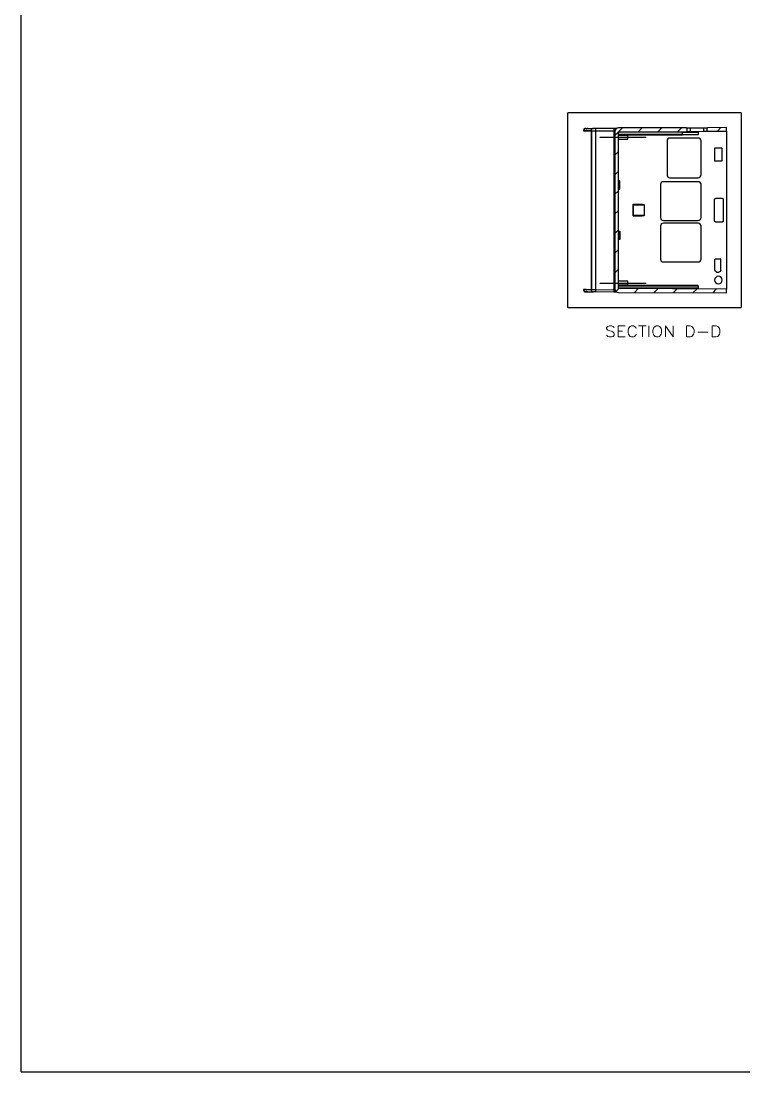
# Model space of a CAD drawing. Header units: inches. Extents: x 0 to 1189, y 0 to 841.
# Drawn here: x 0 to 312.7, y 0 to 454.4 of the extents above; entities that cross this region are included whole.
import ezdxf
from ezdxf.lldxf.tags import DXFTag

# ---------------------------------------------------------------- set-up
doc = ezdxf.new("R2010")
doc.units = ezdxf.units.IN
doc.header["$MEASUREMENT"] = 0
doc.layers.add('1', color=7, linetype='Continuous', true_color=0xffffff)
doc.styles.add('blockfont', font='simplex.shx', dxfattribs={"bigfont": 'bigfont'})
tags = doc.linetypes.add('CENTER', pattern=[2, 1.25, -0.25, 0.25, -0.25]).pattern_tags.tags
tags[10:11] = [DXFTag(74, 4), DXFTag(75, 0), DXFTag(340, '0'), DXFTag(46, 0.0), DXFTag(50, 0.0), DXFTag(44, 0.0), DXFTag(45, 0.0)]
tags[8:9] = [DXFTag(74, 4), DXFTag(75, 0), DXFTag(340, '0'), DXFTag(46, 0.0), DXFTag(50, 0.0), DXFTag(44, 0.0), DXFTag(45, 0.0)]
tags[6:7] = [DXFTag(74, 4), DXFTag(75, 0), DXFTag(340, '0'), DXFTag(46, 0.0), DXFTag(50, 0.0), DXFTag(44, 0.0), DXFTag(45, 0.0)]
tags[4:5] = [DXFTag(74, 4), DXFTag(75, 0), DXFTag(340, '0'), DXFTag(46, 0.0), DXFTag(50, 0.0), DXFTag(44, 0.0), DXFTag(45, 0.0)]

# ---------------------------------------------------------------- blocks, each defined once
blk = doc.blocks.new('HATCH5')
at = {"color": 7}
for p, q in [((256.83, 404.92), (258.23, 406.32)), ((258.39, 406.48), (260.06, 408.15)), ((266.94, 406.54), (268.58, 408.18)), ((275.49, 406.6), (277.1, 408.21)), ((284.04, 406.66), (285.62, 408.24)), ((301.14, 406.78), (302.66, 408.3)), ((256.83, 396.44), (258.23, 397.84)), ((256.83, 387.96), (258.23, 389.36)), ((256.83, 379.48), (258.23, 380.88)), ((256.83, 371), (258.23, 372.4)), ((256.83, 362.52), (258.23, 363.92)), ((256.83, 354.04), (258.23, 355.43)), ((256.83, 345.55), (258.23, 346.95)), ((257.27, 337.51), (258.49, 338.74)), ((265.29, 337.05), (266.92, 338.68)), ((273.75, 337.02), (275.35, 338.62)), ((282.21, 336.99), (283.78, 338.56)), ((290.67, 336.96), (292.22, 338.5)), ((299.13, 336.93), (300.65, 338.44))]:
    blk.add_line(p, q, dxfattribs=at)

msp = doc.modelspace()

# ---------------------------------------------------------------- linework, layer by layer
at = {"layer": '1', "color": 251}
for p, q in [((0, 0), (0, 841)), ((236.4913, 330.4866), (236.4913, 414.7328)), ((311.4798, 414.7328), (236.4913, 414.7328)), ((311.4798, 414.7328), (311.4798, 330.4866)), ((236.4913, 330.4866), (311.4798, 330.4866)), ((0, 0), (1189, 0))]:
    msp.add_line(p, q, dxfattribs=at)
at = {"layer": '1', "color": 21}
for p, q in [((244.2273, 407.9471), (244.8113, 407.9492)), ((244.3784, 406.8508), (246.6547, 406.811)), ((245.0417, 407.95), (245.1625, 407.9504)), ((245.0417, 407.95), (245.0417, 407.9464)), ((245.162, 407.9504), (247.5094, 407.9586)), ((246.5613, 406.9586), (246.5613, 406.911)), ((246.665, 406.9093), (246.5613, 406.911)), ((246.64, 406.9118), (246.64, 338.3076)), ((246.665, 338.3101), (246.665, 406.9093)), ((248.4522, 407.9619), (247.5094, 407.9586)), ((248.4469, 406.9619), (256.3638, 406.9895)), ((248.4469, 406.9619), (248.4469, 338.2576)), ((256.3691, 407.9895), (248.4522, 407.9619)), ((256.8298, 406.6463), (256.3342, 406.6463)), ((256.3342, 406.6463), (256.3342, 338.5731)), ((256.8298, 406.6463), (256.8298, 338.5731)), ((258.2298, 406.4823), (287.9798, 406.69)), ((258.2298, 406.4823), (258.2298, 338.7372)), ((286.1298, 406.3207), (258.2298, 406.3207)), ((286.1298, 405.33), (258.2298, 405.33)), ((258.2298, 405.2097), (286.1298, 405.2097)), ((262.4298, 404.8597), (258.2298, 404.8597)), ((287.7076, 408.2489), (258.3246, 408.1463)), ((262.4298, 403.3597), (262.4298, 404.8597)), ((286.1296, 406.3207), (292.8798, 406.3207)), ((286.1296, 405.33), (292.8798, 405.33)), ((292.8798, 405.2097), (286.1296, 405.2097)), ((286.1298, 406.6771), (286.1298, 406.3207)), ((286.1298, 405.33), (286.1298, 406.3207)), ((286.1298, 405.2097), (286.1298, 405.33)), ((287.908, 408.0594), (287.9798, 406.69)), ((289.4792, 408.2551), (295.2292, 408.2752)), ((295.2298, 408.0856), (289.4798, 408.0656)), ((289.4798, 406.7005), (289.4798, 408.0656)), ((289.4798, 406.7005), (295.2298, 406.7406)), ((292.8798, 406.7242), (292.8798, 406.3207)), ((292.8798, 406.3207), (292.8798, 405.33)), ((292.8798, 405.2097), (292.8798, 405.33)), ((295.2298, 406.7406), (295.2298, 408.0856)), ((296.7298, 406.7511), (296.8001, 408.0918)), ((296.7298, 406.7511), (305.1298, 406.8097)), ((305.1298, 408.3097), (296.9991, 408.2813)), ((305.1298, 406.8097), (305.1298, 408.3097)), ((305.1298, 406.8097), (305.1298, 338.4097)), ((258.2298, 403.3597), (262.4298, 403.3597)), ((279.3798, 402.5597), (279.3798, 387.9097)), ((292.8298, 403.8097), (280.6298, 403.8097)), ((294.0798, 387.9097), (294.0798, 402.5597)), ((299.9298, 399.3597), (299.9298, 393.8597)), ((303.1298, 399.3597), (299.9298, 399.3597)), ((303.1298, 399.3597), (303.1298, 393.8597)), ((303.1298, 393.8597), (299.9298, 393.8597)), ((280.6298, 386.6597), (292.8298, 386.6597)), ((258.7298, 385.3097), (258.2298, 385.3097)), ((258.2298, 385.0597), (258.7298, 385.0597)), ((258.7298, 381.8597), (258.2298, 381.8597)), ((258.7298, 385.3097), (258.7298, 385.0597)), ((258.9798, 385.0597), (258.7298, 385.0597)), ((258.7298, 385.0597), (258.7298, 381.8597)), ((258.9798, 381.8597), (258.7298, 381.8597)), ((258.7298, 381.6097), (258.7298, 381.8597)), ((258.9798, 381.8597), (258.9798, 385.0597)), ((276.5298, 383.6597), (276.5298, 369.4097)), ((292.8298, 384.9097), (277.7798, 384.9097)), ((294.0798, 369.4097), (294.0798, 383.6597)), ((258.2298, 381.6097), (258.7298, 381.6097)), ((300.6798, 377.8347), (302.9298, 377.8347)), ((264.6298, 374.9597), (264.8033, 374.9597)), ((264.6298, 374.9597), (264.6298, 370.2597)), ((268.6175, 375.1097), (264.7798, 375.1097)), ((264.8033, 370.2597), (264.8033, 374.9597)), ((264.8033, 374.9597), (269.6298, 374.9597)), ((269.6298, 374.9597), (269.6298, 374.9626)), ((269.6298, 370.2597), (269.6298, 374.9597)), ((299.9298, 368.1347), (299.9298, 377.0847)), ((303.6798, 377.0847), (303.6798, 368.1347)), ((264.6298, 370.2597), (264.8033, 370.2597)), ((264.7798, 370.1097), (268.6175, 370.1097)), ((269.6298, 370.2597), (264.8033, 370.2597)), ((269.6298, 370.2568), (269.6298, 370.2597)), ((277.7798, 368.1597), (292.8298, 368.1597)), ((258.2298, 363.6097), (258.7298, 363.6097)), ((258.7298, 363.6097), (258.7298, 363.3597)), ((276.5298, 365.7097), (276.5298, 351.4597)), ((292.8298, 366.9597), (277.7798, 366.9597)), ((294.0798, 351.4597), (294.0798, 365.7097)), ((302.9298, 367.3847), (300.6798, 367.3847)), ((258.7298, 363.3597), (258.2298, 363.3597)), ((258.2298, 360.1597), (258.7298, 360.1597)), ((258.7298, 359.9097), (258.2298, 359.9097)), ((258.7298, 360.1597), (258.7298, 363.3597)), ((258.9798, 363.3597), (258.7298, 363.3597)), ((258.7298, 359.9097), (258.7298, 360.1597)), ((258.9798, 360.1597), (258.7298, 360.1597)), ((258.9798, 363.3597), (258.9798, 360.1597)), ((277.7798, 350.2097), (292.8298, 350.2097)), ((300.0798, 346.6097), (300.0798, 351.3597)), ((302.5798, 351.3597), (300.0798, 351.3597)), ((302.5798, 346.6097), (302.5798, 351.3597)), ((300.8298, 345.8597), (301.8298, 345.8597)), ((262.4298, 341.8597), (258.2298, 341.8597)), ((262.4298, 340.3597), (262.4298, 341.8597)), ((244.2273, 337.2723), (245.0417, 337.2695)), ((245.0417, 337.2695), (245.0417, 337.2707)), ((245.1623, 337.2691), (245.0417, 337.2695)), ((245.162, 337.2691), (247.5094, 337.2609)), ((246.5613, 338.3084), (246.665, 338.3101)), ((246.5613, 338.3084), (246.5613, 338.2609)), ((248.4522, 337.2576), (247.5094, 337.2609)), ((248.4469, 338.2576), (256.3638, 338.2299)), ((256.3691, 337.2299), (248.4522, 337.2576)), ((256.8298, 338.5731), (256.3342, 338.5731)), ((258.2298, 340.3597), (262.4298, 340.3597)), ((292.8798, 340.0097), (258.2298, 340.0097)), ((258.2298, 339.8894), (292.8798, 339.8894)), ((292.8798, 338.8987), (258.2298, 338.8987)), ((305.1298, 338.4097), (258.2298, 338.7372)), ((258.3246, 337.0731), (305.1298, 336.9097)), ((292.8798, 339.8894), (292.8798, 340.0097)), ((292.8798, 339.8894), (292.8798, 338.8987)), ((292.8798, 338.4953), (292.8798, 338.8987)), ((305.1298, 336.9097), (305.1298, 338.4097))]:
    msp.add_line(p, q, dxfattribs=at)
at = {"layer": '1', "color": 7, "linetype": 'CENTER', "ltscale": 6.633333}
for p, q in [((250.3798, 404.1097), (270.2798, 404.1097)), ((250.3798, 341.1097), (270.2798, 341.1097))]:
    msp.add_line(p, q, dxfattribs=at)
at = {"layer": '1', "color": 21, "extrusion": (0, 0, -1)}
msp.add_circle((-301.5798, 342.4097), 1.65, dxfattribs=at)
at = {"layer": '1', "color": 21}
for centre, radius, start, end in [((258.3298, 406.6463), 1.5, 90.2, 180), ((287.7083, 408.0489), 0.2, 3, 90.2), ((296.9998, 408.0813), 0.2, 90.2, 177), ((258.7298, 385.0597), 0.25, 0, 90), ((258.7298, 381.8597), 0.25, -90, 0), ((264.7798, 370.2597), 0.15, 180, 270), ((258.3298, 338.5731), 1.5, 180, 269.8)]:
    msp.add_arc(centre, radius, start, end, dxfattribs=at)
at = {"layer": '1', "color": 21, "extrusion": (0, 0, -1)}
for centre, radius, start, end in [((-264.7798, 374.9597), 0.15, 0, 90), ((-258.7298, 363.3597), 0.25, 90, 180), ((-258.7298, 360.1597), 0.25, 180, 270), ((-300.8298, 346.6097), 0.75, 270, 360), ((-301.8298, 346.6097), 0.75, 180, 270)]:
    msp.add_arc(centre, radius, start, end, dxfattribs=at)
at = {"layer": '1', "color": 21}
for centre, major_axis, ratio, start_param, end_param in [((244.3801, 406.9508), (-0.0017, -0.1), 0.98469597, 4.72957522, 6.28318531), ((247.5129, 406.9586), (0.0035, -1), 0.95154126, 3.14159233, 4.70906715), ((246.6565, 406.911), (-0.0017, -0.1), 0.95152807, 4.72899644, 6.12710698), ((248.4559, 406.8837), (0.0035, -1), 0.00872652, 3.14159265, 4.71235852), ((256.3728, 406.9113), (0.0035, -1), 0.00872648, 3.14159265, 4.71235852), ((289.4799, 408.0535), (0.0007, -0.2), 0.00018294, 3.14159264, 4.66002687), ((295.2299, 408.0735), (0.0007, -0.2), 0.00018294, 3.14159265, 4.66002687), ((264.7798, 374.9597), (0, -0.15), 0.15676988, 1.57079633, 3.14159265), ((264.7798, 370.2597), (0, -0.15), 0.15676988, 0, 1.57079633), ((244.3801, 338.2687), (0.0017, -0.1), 0.98469597, 3.14159265, 4.69520274), ((247.5129, 338.2609), (0.0035, 1), 0.95154126, 1.57411816, 3.14159298), ((246.6565, 338.3084), (0.0017, -0.1), 0.9515281, 3.29767067, 4.6957812), ((248.4559, 338.3358), (0.0035, 1), 0.00872652, 1.57082679, 3.14159265), ((256.3728, 338.3081), (0.0035, 1), 0.00872648, 1.57082679, 3.14159265)]:
    msp.add_ellipse(centre, major_axis=major_axis, ratio=ratio, start_param=start_param, end_param=end_param, dxfattribs=at)
at = {"layer": '1', "color": 21, "extrusion": (0, 0, -1)}
for centre, major_axis, ratio, start_param, end_param in [((258.3342, 406.6463), (-1.9932, 0.1642), 0.99999995, 6.2009963, 6.37343461), ((268.6175, 374.9597), (-1.0125, 0), 0.14815091, 1.57079633, 3.12219968), ((268.6175, 370.2597), (-1.0125, 0), 0.14815091, 3.16098562, 4.71238898), ((258.3342, 338.5731), (1.9932, 0.1642), 0.99999995, 3.05134075, 3.22377906)]:
    msp.add_ellipse(centre, major_axis=major_axis, ratio=ratio, start_param=start_param, end_param=end_param, dxfattribs=at)
at = {"layer": '1', "color": 21}
for points, degree, knots in [([(243.5194, 407.6504), (243.4712, 407.6018), (243.3868, 407.4979), (243.2664, 407.2644), (243.2311, 407.0772), (243.2298, 406.9471)], 3, [0, 0, 0, 0, 0.26003648, 0.51892232, 1, 1, 1, 1]), ([(243.2305, 406.9715), (243.2475, 406.9712), (243.2712, 406.9707), (243.3043, 406.9701), (243.3468, 406.9692), (243.3987, 406.9682), (243.4599, 406.967), (243.5304, 406.9656), (243.6101, 406.9641), (243.6991, 406.9623), (243.7973, 406.9604), (243.9047, 406.9582), (244.0036, 406.9563), (244.067, 406.955), (244.0897, 406.9546)], 3, [0, 0, 0, 0, 0.23905526, 0.31140715, 0.38372259, 0.45600172, 0.52824468, 0.60045154, 0.67262238, 0.74475724, 0.81685615, 0.8889191, 0.96094611, 1, 1, 1, 1]), ([(243.2327, 406.9715), (243.2331, 406.9583), (243.2382, 406.9329), (243.2601, 406.898), (243.2937, 406.8747), (243.3183, 406.8695), (243.331, 406.869)], 3, [0, 0, 0, 0, 0.24407533, 0.50615907, 0.76434247, 1, 1, 1, 1]), ([(244.3784, 406.8508), (243.8549, 406.8599), (243.5922, 406.8645), (243.3325, 406.869), (243.3279, 406.8691)], 2, [0, 0, 0, 0.50019187, 0.50019187, 1, 1, 1]), ([(244.2273, 407.9471), (244.2106, 407.9468), (244.1775, 407.9462), (244.1286, 407.9423), (244.0811, 407.9362), (244.0352, 407.9282), (243.9911, 407.9183), (243.9489, 407.9069), (243.9089, 407.8942), (243.8711, 407.8805), (243.8355, 407.866), (243.8022, 407.851), (243.7713, 407.8356), (243.7426, 407.8202), (243.6954, 407.7929), (243.6358, 407.7529), (243.5723, 407.7015), (243.529, 407.6608), (243.5206, 407.6523), (243.5177, 407.6487)], 3, [0, 0, 0, 0, 0.05244939, 0.10384354, 0.15405034, 0.20294767, 0.2504249, 0.29638427, 0.34074202, 0.38342935, 0.42439333, 0.46359769, 0.50102368, 0.53667104, 0.57055907, 0.68356019, 0.78518931, 0.89591841, 1, 1, 1, 1]), ([(243.9677, 407.9119), (243.9613, 407.9102), (243.9414, 407.9045), (243.9089, 407.8942), (243.8711, 407.8805), (243.8355, 407.866), (243.8022, 407.851), (243.7713, 407.8356), (243.7426, 407.8202), (243.6954, 407.7929), (243.6358, 407.7529), (243.5723, 407.7015), (243.529, 407.6608), (243.5158, 407.6473), (243.5234, 407.655), (243.5432, 407.6744), (243.5743, 407.7026), (243.6256, 407.745), (243.7095, 407.8039), (243.8078, 407.8555), (243.8976, 407.891), (243.9704, 407.9138), (244.0505, 407.9319), (244.137, 407.9444), (244.1967, 407.9462), (244.2273, 407.9471)], 3, [0, 0, 0, 0, 0.01214247, 0.03784458, 0.0625788, 0.08631447, 0.10903056, 0.13071622, 0.15137128, 0.17100694, 0.23648292, 0.29536965, 0.35952916, 0.41978851, 0.46063695, 0.50291022, 0.54300021, 0.58594441, 0.66282314, 0.75160734, 0.79461221, 0.84126525, 0.89130623, 0.94436991, 1, 1, 1, 1]), ([(243.541, 407.672), (243.5443, 407.6751), (243.5523, 407.6826), (243.5743, 407.7026), (243.6256, 407.745), (243.7095, 407.8039), (243.8078, 407.8555), (243.8976, 407.891), (243.9704, 407.9138), (244.0505, 407.9319), (244.137, 407.9444), (244.1967, 407.9462), (244.2273, 407.9471)], 3, [0, 0, 0, 0, 0.01119834, 0.09094459, 0.1763684, 0.32929413, 0.50590198, 0.59144647, 0.68424782, 0.78378839, 0.88934167, 1, 1, 1, 1]), ([(244.2273, 407.9471), (244.2106, 407.9468), (244.1775, 407.9462), (244.1286, 407.9423), (244.0811, 407.9362), (244.0352, 407.9282), (243.9911, 407.9183), (243.9489, 407.9069), (243.9089, 407.8942), (243.8711, 407.8805), (243.8355, 407.866), (243.8022, 407.851), (243.7713, 407.8356), (243.7426, 407.8202), (243.6954, 407.7929), (243.6436, 407.7581), (243.6068, 407.7293), (243.5941, 407.7188)], 3, [0, 0, 0, 0, 0.0696801, 0.1379583, 0.20465908, 0.26962019, 0.33269468, 0.39375266, 0.45268285, 0.50939386, 0.56381535, 0.61589915, 0.66562037, 0.71297863, 0.75799957, 0.9081239, 1, 1, 1, 1]), ([(244.6111, 407.7948), (244.5881, 407.7813), (244.4926, 407.7211), (244.387, 407.6385), (244.3783, 407.662), (244.4504, 407.75), (244.6744, 407.9069), (244.9039, 407.9338), (245.0417, 407.95)], 3, [0, 0, 0, 0, 0.06426943, 0.27761674, 0.38114609, 0.4846862, 0.69058781, 1, 1, 1, 1]), ([(246.64, 406.8474), (246.64, 406.8565), (246.6438, 406.8764), (246.6578, 406.8981), (246.665, 406.9093)], 3, [0, 0, 0, 0, 0.48439091, 1, 1, 1, 1]), ([(256.3638, 406.9895), (256.5077, 407.0368), (256.6449, 407.1076), (256.8751, 407.3216), (256.9609, 407.415), (257.1443, 407.5982), (257.247, 407.6855), (257.2545, 407.6922)], 3, [0, 0, 0, 0, 0.5, 0.5, 0.75, 0.75, 1, 1, 1, 1]), ([(257.7044, 407.9942), (257.6164, 407.9939), (257.3875, 407.9931), (257.0073, 407.9917), (256.6483, 407.9905), (256.4622, 407.9898), (256.3691, 407.9895)], 3, [0, 0, 0, 0, 0.29408191, 0.64647942, 0.82322466, 1, 1, 1, 1]), ([(287.7054, 408.2489), (287.71, 408.2489), (287.7425, 408.249), (287.7769, 408.2491), (287.8434, 408.2494), (287.9099, 408.2496), (288.0064, 408.25), (288.1031, 408.2503), (288.2253, 408.2507), (288.3479, 408.2511), (288.4942, 408.2517), (288.6375, 408.2522), (288.8001, 408.2527), (288.9619, 408.2533), (289.1326, 408.2539), (289.3044, 408.2545), (289.4792, 408.2551)], 2, [0, 0, 0, 0.125, 0.125, 0.25, 0.25, 0.375, 0.375, 0.5, 0.5, 0.625, 0.625, 0.75, 0.75, 0.875, 0.875, 1, 1, 1]), ([(287.9775, 406.69), (287.9821, 406.69), (288.1415, 406.6911), (288.6968, 406.695), (289.0871, 406.6977), (289.4798, 406.7005)], 3, [0, 0, 0, 0, 0.5, 0.5, 1, 1, 1, 1]), ([(289.4798, 408.0656), (289.0684, 408.0635), (288.6595, 408.0615), (288.223, 408.0597), (288.1079, 408.0593), (288.0292, 408.0591)], 3, [0, 0, 0, 0, 0.66668101, 0.66668101, 1, 1, 1, 1]), ([(295.2292, 408.2752), (295.401, 408.2758), (295.5736, 408.2764), (295.7442, 408.277), (295.9048, 408.2775), (296.0653, 408.2781), (296.2111, 408.2786), (296.3572, 408.2791), (296.4793, 408.2795), (296.6017, 408.28), (296.6992, 408.2803), (296.7946, 408.2806), (296.8621, 408.2809), (296.9293, 408.2811), (296.964, 408.2812), (296.9967, 408.2813), (297.0013, 408.2813)], 2, [0, 0, 0, 0.125, 0.125, 0.25, 0.25, 0.375, 0.375, 0.5, 0.5, 0.625, 0.625, 0.75, 0.75, 0.875, 0.875, 1, 1, 1]), ([(296.6792, 408.0921), (296.6006, 408.0919), (296.4856, 408.0915), (296.0496, 408.0897), (295.641, 408.0877), (295.2298, 408.0856)], 3, [0, 0, 0, 0, 0.33333287, 0.33333287, 1, 1, 1, 1]), ([(295.2298, 406.7406), (295.6225, 406.7433), (296.0128, 406.7461), (296.5682, 406.7499), (296.7344, 406.7511), (296.7275, 406.7511)], 3, [0, 0, 0, 0, 0.5, 0.5, 1, 1, 1, 1]), ([(280.6298, 403.8097), (280.3026, 403.8097), (279.9773, 403.675), (279.5145, 403.2122), (279.3798, 402.887), (279.3798, 402.5597)], 3, [0, 0, 0, 0, 0.5, 0.5, 1, 1, 1, 1]), ([(294.0798, 402.5597), (294.0798, 402.887), (293.9451, 403.2122), (293.4823, 403.675), (293.1571, 403.8097), (292.8298, 403.8097)], 3, [0, 0, 0, 0, 0.5, 0.5, 1, 1, 1, 1]), ([(279.3798, 387.9097), (279.3798, 387.5825), (279.5145, 387.2572), (279.9773, 386.7944), (280.3026, 386.6597), (280.6298, 386.6597)], 3, [0, 0, 0, 0, 0.5, 0.5, 1, 1, 1, 1]), ([(292.8298, 386.6597), (293.1571, 386.6597), (293.4823, 386.7944), (293.9451, 387.2572), (294.0798, 387.5825), (294.0798, 387.9097)], 3, [0, 0, 0, 0, 0.5, 0.5, 1, 1, 1, 1]), ([(277.7798, 384.9097), (277.4526, 384.9097), (277.1273, 384.775), (276.6645, 384.3122), (276.5298, 383.987), (276.5298, 383.6597)], 3, [0, 0, 0, 0, 0.5, 0.5, 1, 1, 1, 1]), ([(294.0798, 383.6597), (294.0798, 383.987), (293.9451, 384.3122), (293.4823, 384.775), (293.1571, 384.9097), (292.8298, 384.9097)], 3, [0, 0, 0, 0, 0.5, 0.5, 1, 1, 1, 1]), ([(299.9298, 377.0847), (299.9299, 377.1582), (299.9446, 377.2309), (299.9591, 377.3025), (299.9876, 377.3715), (300.0157, 377.4394), (300.0566, 377.5012), (300.0974, 377.5629), (300.1495, 377.6151), (300.2008, 377.6665), (300.2633, 377.7079), (300.3242, 377.7484), (300.3931, 377.777), (300.461, 377.8052), (300.5336, 377.8199), (300.6059, 377.8346), (300.6798, 377.8347)], 2, [0, 0, 0, 0.125, 0.125, 0.25, 0.25, 0.375, 0.375, 0.5, 0.5, 0.625, 0.625, 0.75, 0.75, 0.875, 0.875, 1, 1, 1]), ([(302.9298, 377.8347), (303.0033, 377.8346), (303.076, 377.8199), (303.1476, 377.8055), (303.2165, 377.777), (303.2845, 377.7488), (303.3463, 377.7079), (303.408, 377.6671), (303.4601, 377.6151), (303.5116, 377.5637), (303.553, 377.5012), (303.5934, 377.4404), (303.622, 377.3715), (303.6502, 377.3035), (303.665, 377.2309), (303.6797, 377.1587), (303.6798, 377.0847)], 2, [0, 0, 0, 0.125, 0.125, 0.25, 0.25, 0.375, 0.375, 0.5, 0.5, 0.625, 0.625, 0.75, 0.75, 0.875, 0.875, 1, 1, 1]), ([(276.5298, 369.4097), (276.5298, 369.0825), (276.6645, 368.7572), (277.1273, 368.2944), (277.4526, 368.1597), (277.7798, 368.1597)], 3, [0, 0, 0, 0, 0.5, 0.5, 1, 1, 1, 1]), ([(292.8298, 368.1597), (293.1571, 368.1597), (293.4823, 368.2944), (293.9451, 368.7572), (294.0798, 369.0825), (294.0798, 369.4097)], 3, [0, 0, 0, 0, 0.5, 0.5, 1, 1, 1, 1]), ([(300.6798, 367.3847), (300.6064, 367.3848), (300.5336, 367.3995), (300.462, 367.414), (300.3931, 367.4425), (300.3251, 367.4706), (300.2633, 367.5115), (300.2016, 367.5523), (300.1495, 367.6044), (300.0981, 367.6557), (300.0566, 367.7182), (300.0162, 367.7791), (299.9876, 367.848), (299.9594, 367.9159), (299.9446, 367.9885), (299.9299, 368.0608), (299.9298, 368.1347)], 2, [0, 0, 0, 0.125, 0.125, 0.25, 0.25, 0.375, 0.375, 0.5, 0.5, 0.625, 0.625, 0.75, 0.75, 0.875, 0.875, 1, 1, 1]), ([(303.6798, 368.1347), (303.6797, 368.0613), (303.665, 367.9885), (303.6505, 367.9169), (303.622, 367.848), (303.5939, 367.78), (303.553, 367.7182), (303.5122, 367.6565), (303.4601, 367.6044), (303.4088, 367.553), (303.3463, 367.5115), (303.2854, 367.4711), (303.2165, 367.4425), (303.1486, 367.4143), (303.076, 367.3995), (303.0038, 367.3848), (302.9298, 367.3847)], 2, [0, 0, 0, 0.125, 0.125, 0.25, 0.25, 0.375, 0.375, 0.5, 0.5, 0.625, 0.625, 0.75, 0.75, 0.875, 0.875, 1, 1, 1]), ([(277.7798, 366.9597), (277.4526, 366.9597), (277.1273, 366.825), (276.6645, 366.3622), (276.5298, 366.037), (276.5298, 365.7097)], 3, [0, 0, 0, 0, 0.5, 0.5, 1, 1, 1, 1]), ([(294.0798, 365.7097), (294.0798, 366.037), (293.9451, 366.3622), (293.4823, 366.825), (293.1571, 366.9597), (292.8298, 366.9597)], 3, [0, 0, 0, 0, 0.5, 0.5, 1, 1, 1, 1]), ([(276.5298, 351.4597), (276.5298, 351.1325), (276.6645, 350.8072), (277.1273, 350.3444), (277.4526, 350.2097), (277.7798, 350.2097)], 3, [0, 0, 0, 0, 0.5, 0.5, 1, 1, 1, 1]), ([(292.8298, 350.2097), (293.1571, 350.2097), (293.4823, 350.3444), (293.9451, 350.8072), (294.0798, 351.1325), (294.0798, 351.4597)], 3, [0, 0, 0, 0, 0.5, 0.5, 1, 1, 1, 1]), ([(243.3295, 338.3504), (243.3164, 338.3509), (243.2972, 338.3481), (243.2728, 338.3366), (243.2557, 338.3234), (243.2414, 338.3067), (243.2279, 338.2819), (243.2236, 338.2618), (243.2232, 338.2478)], 3, [0, 0, 0, 0, 0.22913883, 0.35591162, 0.48804642, 0.62224052, 0.75472299, 1, 1, 1, 1]), ([(244.055, 338.2685), (244.0375, 338.2684), (243.9983, 338.2682), (243.9396, 338.2676), (243.8792, 338.2668), (243.8215, 338.2658), (243.7666, 338.2646), (243.7144, 338.2631), (243.6649, 338.2615), (243.6181, 338.2598), (243.574, 338.2577), (243.5327, 338.2556), (243.4899, 338.2527), (243.4379, 338.2506), (243.3734, 338.2494), (243.3035, 338.2484), (243.2453, 338.248), (243.2237, 338.2478), (243.2298, 338.2479), (243.2344, 338.248)], 3, [0, 0, 0, 0, 0.03092641, 0.06997215, 0.10897085, 0.1479225, 0.18682713, 0.22568472, 0.26449529, 0.30325884, 0.34197538, 0.38064492, 0.41926747, 0.46997724, 0.54980477, 0.65874983, 0.79681262, 0.96399479, 1, 1, 1, 1]), ([(243.2298, 338.2723), (243.2311, 338.1422), (243.2664, 337.955), (243.3868, 337.7216), (243.4712, 337.6177), (243.5194, 337.569)], 3, [0, 0, 0, 0, 0.48107768, 0.73996352, 1, 1, 1, 1]), ([(244.2833, 338.2687), (244.2583, 338.2688), (244.2085, 338.2689), (244.1373, 338.2688), (244.0686, 338.2686), (244.0027, 338.2682), (243.9396, 338.2676), (243.8792, 338.2668), (243.8215, 338.2658), (243.7666, 338.2646), (243.7144, 338.2631), (243.6649, 338.2615), (243.6181, 338.2598), (243.574, 338.2577), (243.5327, 338.2556), (243.4899, 338.2527), (243.4379, 338.2506), (243.3734, 338.2494), (243.3035, 338.2484), (243.2453, 338.248), (243.2265, 338.2479), (243.2333, 338.248), (243.2475, 338.2483), (243.2712, 338.2487), (243.3043, 338.2494), (243.3468, 338.2502), (243.3987, 338.2512), (243.4599, 338.2524), (243.5304, 338.2538), (243.6101, 338.2554), (243.6991, 338.2571), (243.7973, 338.2591), (243.9047, 338.2612), (244.0214, 338.2635), (244.1284, 338.2656), (244.1985, 338.267), (244.2241, 338.2675)], 3, [0, 0, 0, 0, 0.01826513, 0.03650835, 0.05472966, 0.07292907, 0.09110658, 0.10926218, 0.12739588, 0.14550769, 0.1635976, 0.18166562, 0.19971176, 0.217736, 0.23573837, 0.25371886, 0.27732648, 0.31448969, 0.36520839, 0.42948267, 0.5073133, 0.54125378, 0.57517685, 0.60908263, 0.64297125, 0.67684278, 0.71069731, 0.7445349, 0.77835557, 0.81215938, 0.84594633, 0.87971644, 0.91346971, 0.94720613, 0.98092572, 1, 1, 1, 1]), ([(243.5199, 337.5677), (243.5162, 337.5724), (243.5244, 337.5634), (243.5432, 337.5451), (243.5743, 337.5169), (243.6256, 337.4744), (243.7095, 337.4155), (243.8078, 337.3639), (243.8976, 337.3285), (243.9704, 337.3057), (244.0505, 337.2876), (244.137, 337.275), (244.1967, 337.2732), (244.2273, 337.2723)], 3, [0, 0, 0, 0, 0.0702606, 0.14313011, 0.21223614, 0.2862622, 0.41878367, 0.57182746, 0.6459581, 0.72637734, 0.81263662, 0.90410636, 1, 1, 1, 1]), ([(244.2273, 337.2723), (244.2106, 337.2726), (244.1775, 337.2732), (244.1286, 337.2772), (244.0811, 337.2832), (244.0352, 337.2913), (243.9911, 337.3011), (243.9489, 337.3125), (243.9089, 337.3252), (243.8711, 337.3389), (243.8355, 337.3534), (243.8022, 337.3685), (243.7713, 337.3838), (243.7426, 337.3992), (243.7088, 337.4188), (243.6853, 337.4338), (243.6709, 337.4435)], 3, [0, 0, 0, 0, 0.08301083, 0.16435156, 0.24381309, 0.32120212, 0.3963436, 0.46908279, 0.53928711, 0.60684769, 0.67168074, 0.73372887, 0.79296242, 0.84938094, 0.90301499, 1, 1, 1, 1]), ([(244.1228, 337.2781), (244.1274, 337.2776), (244.1619, 337.2743), (244.1967, 337.2732), (244.2273, 337.2723)], 3, [0, 0, 0, 0, 0.12231553, 1, 1, 1, 1]), ([(245.0417, 337.2695), (244.937, 337.2794), (244.7537, 337.2967), (244.53, 337.4072), (244.3884, 337.5329), (244.3715, 337.5934), (244.489, 337.5011), (244.5845, 337.44), (244.6118, 337.424)], 3, [0, 0, 0, 0, 0.23609061, 0.41343636, 0.56786624, 0.71996127, 0.92363081, 1, 1, 1, 1]), ([(246.5613, 338.2609), (246.6254, 338.2606), (246.7206, 338.2603), (246.9643, 338.2598), (247.1127, 338.2595), (247.4483, 338.2589), (247.6356, 338.2587), (248.0308, 338.2581), (248.2387, 338.2578), (248.4469, 338.2576)], 3, [0, 0, 0, 0, 0.25, 0.25, 0.5, 0.5, 0.75, 0.75, 1, 1, 1, 1]), ([(246.665, 338.3101), (246.6578, 338.3213), (246.6438, 338.3431), (246.64, 338.363), (246.64, 338.372)], 3, [0, 0, 0, 0, 0.51560909, 1, 1, 1, 1]), ([(256.3638, 338.2299), (256.4541, 338.1912), (256.648, 338.1079), (256.863, 337.9059), (257.041, 337.7189), (257.1911, 337.5813), (257.2387, 337.5408), (257.2546, 337.5273)], 3, [0, 0, 0, 0, 0.23235504, 0.49930481, 0.7514127, 0.91707986, 1, 1, 1, 1]), ([(257.7171, 337.2252), (257.6596, 337.2254), (257.5915, 337.2257), (257.5003, 337.226), (257.3937, 337.2264), (257.2874, 337.2267), (257.1666, 337.2271), (257.0453, 337.2276), (256.9152, 337.228), (256.7855, 337.2285), (256.6467, 337.229), (256.5086, 337.2294), (256.3691, 337.2299)], 2, [0, 0, 0, 0.13001877, 0.13001877, 0.30401502, 0.30401502, 0.47801126, 0.47801126, 0.65200751, 0.65200751, 0.82600375, 0.82600375, 1, 1, 1])]:
    msp.add_open_spline(points, degree=degree, knots=knots, dxfattribs=at)
for points, degree in [([(244.2629, 406.9512), (244.2697, 406.951), (244.2765, 406.9509), (244.2833, 406.9508)], 3), ([(246.5613, 406.911), (245.5927, 406.9279), (244.8305, 406.9412), (244.2816, 406.9508)], 3), ([(244.2833, 406.9508), (244.8318, 406.9526), (245.5927, 406.9553), (246.5613, 406.9586)], 3), ([(245.162, 407.9504), (245.069, 407.9397), (244.976, 407.929), (244.8871, 407.908)], 3), ([(245.0417, 407.9464), (245.0053, 407.945)], 1), ([(246.5613, 406.9586), (246.8232, 406.959), (247.5954, 406.9604), (248.4469, 406.9619)], 3), ([(243.5917, 338.3549), (243.8544, 338.3595), (244.3784, 338.3687)], 2), ([(244.2816, 338.2687), (244.8305, 338.2783), (245.5927, 338.2915), (246.5613, 338.3084)], 3), ([(244.2816, 338.2687), (244.8305, 338.2661), (245.5928, 338.2635), (246.5613, 338.2609)], 3), ([(244.8872, 337.3129), (244.9761, 337.2921), (245.069, 337.2806), (245.162, 337.2691)], 3), ([(245.0042, 337.2746), (245.0417, 337.2732)], 1)]:
    msp.add_open_spline(points, degree=degree, dxfattribs=at)

# ---------------------------------------------------------------- block references
at = {"layer": '1', "color": 7}
msp.add_blockref('HATCH5', (0, 0), dxfattribs=at)

# ---------------------------------------------------------------- texts
at = {"layer": '1', "color": 7, "insert": (252.5229, 317.8363), "char_height": 4.7625, "attachment_point": 7, "line_spacing_factor": 0.903614, "style": 'blockfont'}
msp.add_mtext('\\W01.166;\\fsimplex.shx;SECTION \\H4.76;D-D\\H3.17;', dxfattribs=at)

doc.saveas('drawing.dxf')
